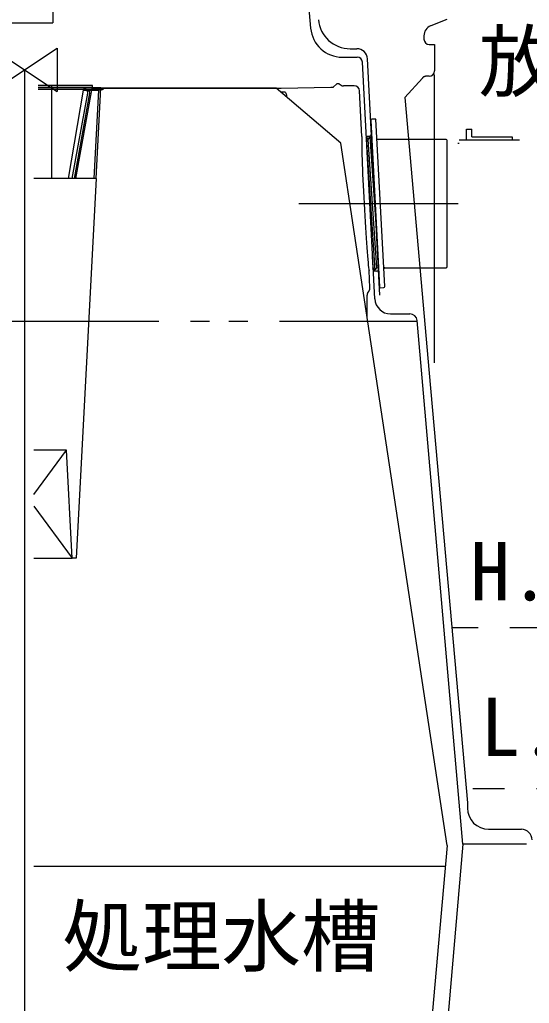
# Model space of a CAD drawing. Units: millimetres, scale not verified. Extents: x -9535 to 7784, y -6883 to 5195.
# Drawn here: x -4662 to -4181, y -3171 to -2244 of the extents above; entities that cross this region are included whole.
import ezdxf
from ezdxf.enums import TextEntityAlignment as Align

# ---------------------------------------------------------------- set-up
doc = ezdxf.new("R2010")
doc.units = ezdxf.units.MM
doc.header["$LTSCALE"] = 30
doc.linetypes.add('CHAIN1', pattern=[8, 5, -1, 1, -1])
doc.linetypes.add('DOUBLE_CHAIN1', pattern=[8.8, 5, -1, 0.6, -0.6, 0.6, -1])
doc.layers.add('0-1_KIKI', color=3, linetype='Continuous', lineweight=25)
doc.styles.add('MS Gothic', font='')
doc.styles.get('MS Gothic').set_extended_font_data('MS Gothic')

msp = doc.modelspace()

# ---------------------------------------------------------------- linework, layer by layer
at = {"layer": '0-1_KIKI'}
for p, q in [((-4630.65, -2216.44), (-4630.65, -2246.44)), ((-4390.9, -2211.55), (-4387.39, -2251.6)), ((-4258.91, -2243.48), (-4274.22, -2249.49)), ((-4712.65, -2246.44), (-4630.65, -2246.44)), ((-4280.57, -2258.8), (-4280.57, -2261.99)), ((-4688.23, -2311.47), (-4626.36, -2270.51)), ((-4688.23, -2270.51), (-4626.36, -2311.47)), ((-4626.36, -2270.51), (-4626.36, -2311.47)), ((-4350.18, -2270.99), (-4343.8, -2270.99)), ((-4357.51, -2278.99), (-4343.64, -2278.99)), ((-4322.12, -2503.51), (-4333.81, -2280.46)), ((-4657.29, -2290.99), (-4657.29, -3446.89)), ((-4326.96, -2506.77), (-4338.65, -2283.73)), ((-4270.57, -2567.1), (-4270.57, -2295.3)), ((-4657.29, -2305.65), (-4657.31, -2305.65)), ((-4657.29, -2305.65), (-4657.31, -2305.65)), ((-4657.29, -2307.65), (-4657.31, -2307.65)), ((-4657.29, -2307.65), (-4657.31, -2307.65)), ((-4657.29, -2307.94), (-4657.31, -2307.94)), ((-4657.29, -2307.94), (-4657.31, -2307.94)), ((-4657.31, -2309.15), (-4657.29, -2309.15)), ((-4631.15, -2305.65), (-4644.29, -2305.65)), ((-4593.15, -2307.65), (-4644.29, -2307.65)), ((-4601.2, -2307.94), (-4644.29, -2307.94)), ((-4644.29, -2309.15), (-4584.88, -2309.15)), ((-4631.65, -2305.65), (-4631.65, -2393.44)), ((-4593.25, -2305.65), (-4631.15, -2305.65)), ((-4593.8, -2308.09), (-4609.26, -2393.44)), ((-4601.2, -2307.94), (-4601.58, -2310.15)), ((-4601.2, -2307.94), (-4599.17, -2307.94)), ((-4585.25, -2307.94), (-4599.17, -2307.94)), ((-4593.75, -2308.09), (-4593.8, -2308.09)), ((-4419.86, -2308.09), (-4593.75, -2308.09)), ((-4593.15, -2307.65), (-4593.25, -2305.65)), ((-4589.73, -2393.44), (-4585.25, -2307.94)), ((-4584.74, -2308.94), (-4585.1, -2309.49)), ((-4585.1, -2309.49), (-4585.1, -2309.49)), ((-4416.71, -2308.62), (-4578.42, -2308.62)), ((-4358.89, -2360.06), (-4419.86, -2308.09)), ((-4368.46, -2307.56), (-4415.27, -2308.61)), ((-4362.83, -2303.98), (-4366.23, -2307.39)), ((-4360.5, -2303.98), (-4362.83, -2303.98)), ((-4346.23, -2305.99), (-4356.5, -2305.99)), ((-4615.85, -2393.44), (-4601.58, -2310.15)), ((-4597.93, -2313.06), (-4612.49, -2393.44)), ((-4601.58, -2310.15), (-4587.36, -2310.15)), ((-4597.44, -2309.84), (-4598.28, -2311.06)), ((-4598.28, -2311.06), (-4597.93, -2313.06)), ((-4596.24, -2311.06), (-4598.28, -2311.06)), ((-4595.41, -2309.85), (-4596.24, -2311.06)), ((-4593.42, -2309.64), (-4588.78, -2309.64)), ((-4593.4, -2309.75), (-4588.78, -2309.75)), ((-4587.36, -2310.15), (-4591.73, -2393.44)), ((-4410.1, -2316.39), (-4410.1, -2316.41)), ((-4338.99, -2353.77), (-4341.25, -2310.73)), ((-4330.76, -2338.59), (-4322.55, -2495.38)), ((-4335.19, -2354.35), (-4326.73, -2480.08)), ((-4334.99, -2353.49), (-4332.03, -2353.38)), ((-4331.45, -2354.15), (-4324.68, -2454.76)), ((-4240.48, -2356.99), (-4240.48, -2346.99)), ((-4240.48, -2346.99), (-4235.48, -2346.99)), ((-4235.48, -2353.99), (-4235.48, -2346.99)), ((-4235.48, -2353.99), (-4197.48, -2353.99)), ((-4197.48, -2353.99), (-4197.48, -2356.99)), ((-4345.97, -2445.59), (-4358.89, -2360.06)), ((-4324.99, -2477.48), (-4333.19, -2356.75)), ((-4259.7, -2356.49), (-4323.87, -2356.49)), ((-4258.7, -2476.49), (-4258.7, -2357.49)), ((-4248.53, -2359.99), (-4247.48, -2359.99)), ((-4247.48, -2356.99), (-4190.48, -2356.99)), ((-4589.73, -2393.44), (-4648.31, -2393.44)), ((-4589.73, -2393.44), (-4608.49, -2751.44)), ((-4258.79, -3022.39), (-4345.97, -2445.59)), ((-4329.47, -2466.77), (-4328.73, -2477.68)), ((-4331.51, -2496.53), (-4332.36, -2480.2)), ((-4328.33, -2480.49), (-4325.15, -2480.6)), ((-4317.43, -2477.49), (-4259.7, -2477.49)), ((-4333.95, -2525.11), (-4333.95, -2503.35)), ((-4321.5, -2496.33), (-4318.5, -2496.17)), ((-4311.98, -2520.99), (-4293.95, -2520.99)), ((-4243.79, -3020.99), (-4286.98, -2527.38)), ((-4648.31, -2691.22), (-4617.63, -2649.44)), ((-4648.31, -2702.38), (-4612.28, -2751.44)), ((-4648.31, -2751.44), (-4612.28, -2751.44)), ((-4219.57, -3006.99), (-4188.57, -3006.99)), ((-4258.79, -3022.39), (-4292.98, -3407.2)), ((-4243.79, -3020.99), (-4291.32, -3564.24)), ((-4183.79, -3020.99), (-4243.79, -3020.99)), ((-4260.55, -3042.29), (-4648.31, -3042.29))]:
    msp.add_line(p, q, dxfattribs=at)
at = {"layer": '0-1_KIKI', "linetype": 'CHAIN1'}
for p, q in [((-4398.43, -2416.99), (-4224.32, -2416.99)), ((-3749.43, -2816.99), (-4254.2, -2816.99)), ((-3784.56, -2968.99), (-4240.72, -2968.99))]:
    msp.add_line(p, q, dxfattribs=at)
at = {"layer": '0-1_KIKI', "linetype": 'DOUBLE_CHAIN1'}
msp.add_line((-6000.67, -2527.99), (-4286.92, -2527.99), dxfattribs=at)
at = {"layer": '0-1_KIKI'}
for points in [[(-4275.57, -2266.99), (-4270.57, -2266.99), (-4270.57, -2291.99)], [(-4280.74, -2297.6), (-4280.84, -2297.65), (-4280.93, -2297.7), (-4281.03, -2297.76), (-4281.11, -2297.81), (-4281.2, -2297.86), (-4281.27, -2297.91), (-4281.35, -2297.96), (-4281.41, -2298.01), (-4281.48, -2298.07), (-4281.54, -2298.12), (-4281.6, -2298.17), (-4281.66, -2298.23), (-4281.72, -2298.28), (-4281.77, -2298.34), (-4281.83, -2298.39), (-4281.87, -2298.44), (-4281.91, -2298.49), (-4281.95, -2298.53), (-4282.05, -2298.64), (-4298.57, -2316.99), (-4275.51, -2576.9)], [(-4275.57, -2296.99), (-4278.34, -2296.99), (-4278.4, -2296.99), (-4278.43, -2296.99), (-4278.46, -2296.99), (-4278.49, -2296.99), (-4278.53, -2296.99), (-4278.58, -2296.99), (-4278.62, -2296.99), (-4278.67, -2296.99), (-4278.71, -2296.99), (-4278.76, -2297), (-4278.81, -2297), (-4278.86, -2297.01), (-4278.91, -2297.01), (-4278.96, -2297.02), (-4279.02, -2297.03), (-4279.08, -2297.04), (-4279.14, -2297.05), (-4279.22, -2297.06), (-4279.29, -2297.08), (-4279.37, -2297.1), (-4279.45, -2297.11), (-4279.53, -2297.13), (-4279.61, -2297.15), (-4279.68, -2297.17), (-4279.75, -2297.19), (-4279.82, -2297.21), (-4279.88, -2297.22), (-4279.94, -2297.24), (-4280, -2297.26), (-4280.06, -2297.29), (-4280.12, -2297.31), (-4280.19, -2297.34), (-4280.26, -2297.37), (-4280.35, -2297.41), (-4280.44, -2297.45), (-4280.54, -2297.5), (-4280.63, -2297.55), (-4280.74, -2297.6)], [(-4585.1, -2309.49), (-4585.12, -2309.49), (-4585.14, -2309.5), (-4585.17, -2309.5), (-4585.2, -2309.51), (-4585.27, -2309.51), (-4585.36, -2309.52), (-4585.46, -2309.53), (-4585.55, -2309.54), (-4585.66, -2309.54), (-4585.77, -2309.55), (-4585.99, -2309.56), (-4586.22, -2309.58), (-4586.46, -2309.59), (-4586.71, -2309.6)], [(-4582.78, -2309.5), (-4582.8, -2309.5), (-4582.82, -2309.51), (-4582.85, -2309.52), (-4582.89, -2309.52), (-4582.94, -2309.53), (-4583, -2309.54), (-4583.13, -2309.55), (-4583.28, -2309.56), (-4583.44, -2309.57), (-4583.61, -2309.59), (-4583.79, -2309.6), (-4583.98, -2309.61), (-4584.17, -2309.62), (-4584.56, -2309.64), (-4585.37, -2309.68)], [(-4415.27, -2308.61), (-4415.62, -2308.61), (-4415.98, -2308.62), (-4416.34, -2308.62), (-4416.71, -2308.62)], [(-4366.23, -2307.39), (-4366.32, -2307.42), (-4366.37, -2307.43), (-4366.44, -2307.44), (-4366.48, -2307.45), (-4366.52, -2307.46), (-4366.57, -2307.46), (-4366.62, -2307.47), (-4366.68, -2307.47), (-4366.75, -2307.48), (-4366.89, -2307.49), (-4367.04, -2307.5), (-4367.21, -2307.51), (-4367.4, -2307.52), (-4367.59, -2307.53), (-4367.79, -2307.54), (-4368.01, -2307.55), (-4368.23, -2307.55), (-4368.46, -2307.56)], [(-4596.24, -2311.06), (-4595.89, -2313.06), (-4610.45, -2393.44)], [(-4415.86, -2311.5), (-4412.07, -2311.5), (-4411.7, -2311.64), (-4411.34, -2311.94), (-4411.01, -2312.4), (-4410.72, -2313.01), (-4410.48, -2313.74), (-4410.29, -2314.57), (-4410.16, -2315.46), (-4410.1, -2316.39)], [(-4317.56, -2495.12), (-4325.82, -2337.33), (-4329.82, -2337.54)], [(-4335.35, -2354.57), (-4335.19, -2354.35), (-4333.19, -2356.75), (-4331.45, -2354.15), (-4329.85, -2356.07)], [(-4328.88, -2477.9), (-4328.73, -2477.68), (-4326.73, -2480.08), (-4324.99, -2477.48), (-4323.49, -2477.4)], [(-4333.95, -2503.35), (-4333.94, -2503.13), (-4333.93, -2502.9), (-4333.9, -2502.68), (-4333.87, -2502.46), (-4333.82, -2502.25), (-4333.77, -2502.03), (-4333.71, -2501.82), (-4333.63, -2501.6), (-4333.55, -2501.4), (-4333.46, -2501.19), (-4333.36, -2501), (-4333.25, -2500.8), (-4333.13, -2500.61), (-4333, -2500.43), (-4332.87, -2500.25), (-4332.73, -2500.08), (-4332.57, -2499.89), (-4332.43, -2499.7), (-4332.29, -2499.5), (-4332.17, -2499.3), (-4332.06, -2499.09), (-4331.95, -2498.88), (-4331.86, -2498.65), (-4331.77, -2498.43), (-4331.7, -2498.2), (-4331.64, -2497.97), (-4331.59, -2497.73), (-4331.55, -2497.5), (-4331.52, -2497.26), (-4331.51, -2497.02), (-4331.5, -2496.78), (-4331.51, -2496.53)], [(-4275.51, -2576.9), (-4239.57, -2981.99), (-4239.57, -2986.99)], [(-4608.49, -2751.44), (-4612.28, -2751.44), (-4617.63, -2649.44), (-4648.31, -2649.44)]]:
    msp.add_lwpolyline(points, dxfattribs=at)
for centre, radius, start, end in [((-4350.18, -2240.99), 30, 185, 270), ((-4357.51, -2248.99), 30, 185, 270), ((-4270.57, -2258.8), 10, 111.448, 180), ((-4275.57, -2261.99), 5, 180, 270), ((-4343.8, -2280.99), 10, 3, 90), ((-4343.64, -2283.99), 5, 3, 90), ((-4275.57, -2291.99), 5, 270, 0), ((-4579.92, -2341.57), 32.98, 87.38798, 98.39914), ((-4326.77, -2338.39), 1, 2.99879, 92.99879), ((-4329.76, -2338.54), 1, 92.99879, 182.99879), ((-4332.1, -2351.38), 2, 272, 3), ((-4323.87, -2355.49), 1, 182.99879, 270), ((-4259.7, -2357.49), 1, 0, 90), ((-4259.7, -2476.49), 1, 270, 0), ((-4325.22, -2482.6), 2, 3, 88), ((-4317.43, -2478.49), 1, 90, 182.99879), ((-4318.55, -2495.17), 1, 272.99879, 2.99879), ((-4321.55, -2495.33), 1, 182.99879, 272.99879), ((-4311.98, -2505.99), 15, 183, 270), ((-4293.95, -2527.99), 7, 5, 90), ((-4219.57, -2986.99), 20, 180, 270), ((-4188.57, -3016.99), 10, 0, 90)]:
    msp.add_arc(centre, radius, start, end, dxfattribs=at)
for centre, major_axis, ratio, start_param, end_param in [((-4588.78, -2309.49), (3, 0), 0.052408, 4.712389, 5.47329), ((-4356.49, -2300.98), (3.55, 3.55), 0.997265, 2.998326, 3.925621), ((-4346.24, -2310.99), (2.05, 4.57), 0.998355, 5.186553, 6.703707), ((-4593.38, -2309.85), (4.06, 0), 0.051625, 1.57982, 3.106076), ((-4593.38, -2309.85), (2.03, 0), 0.051625, 1.57982, 3.106076), ((-4588.78, -2309.49), (5, 0), 0.052408, 4.712389, 5.462597), ((-4335.41, -2416.99), (3.36, -64), 0.02615, 3.297114, 6.124921)]:
    msp.add_ellipse(centre, major_axis=major_axis, ratio=ratio, start_param=start_param, end_param=end_param, dxfattribs=at)

# ---------------------------------------------------------------- texts
at = {"layer": '0-1_KIKI', "color": 4, "style": 'MS Gothic'}
for s, p in [('放流ポンプ槽', (-4228.86, -2326.89)), ('H.W.L', (-4236.76, -2807.67)), ('L.W.L', (-4227.36, -2954.47)), ('処理水槽', (-4621.47, -3151.89))]:
    msp.add_text(s, height=54.99, dxfattribs=at).set_placement(p, align=Align.BOTTOM_LEFT)

doc.saveas('drawing.dxf')
